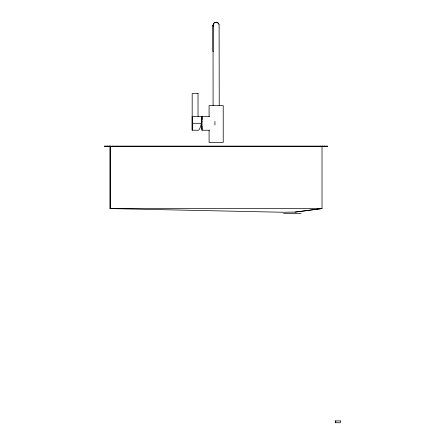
<?xml version="1.0" encoding="UTF-8"?>
<svg xmlns="http://www.w3.org/2000/svg" width="445" height="445" viewBox="0 0 445 445"><rect width="100%" height="100%" fill="white"/><g stroke="black" fill="none" stroke-linecap="round" stroke-linejoin="round"><path stroke-width="0.67" d="M202.024 128.171L202.024 126.202M202.024 126.73L202.03 121.479M214.935 125.056L214.935 121.479M202.024 127.415L202.019 130.229L209.489 130.229M201.396 117.352L201.401 116.401L198.108 116.401M202.024 128.349L202.013 128.967M202.013 117.352L202.019 116.401L209.489 116.401M201.401 117.686L201.407 118.237M202.013 117.686L202.019 118.237M192.179 130.229L192.179 116.401L192.179 130.229L198.331 130.229A7.248 1.557 -77.5 0 0 201.413 123.315L201.413 119.816M214.612 22.651L213.405 23.769L212.983 25.304L212.955 51.448L213.378 51.448M213.083 105.548L213.06 25.304L213.973 23.134M201.39 123.315L201.401 128.967M214.535 22.651L215.358 22.35M110.026 146.605L110.026 208.577L284.75 212.298A8.778 0.367 0 0 1 294.635 212.126L301.132 211.319M300.881 211.347L321.796 208.577M295.002 212.132L322.013 208.577L322.013 146.605M215.28 22.35L216.153 22.25M201.413 123.315L192.196 123.265M110.026 208.577L322.013 208.577M283.565 213.455L301.132 213.455M216.075 22.25L216.949 22.361M216.871 22.361L218.323 23.168L219.029 24.547M217.611 22.673L218.729 23.808M213.383 26.845L212.983 25.304M219.107 24.547L219.229 105.548M213.06 25.304L213.161 26.099M202.019 116.401L202.024 121.763M202.019 130.229L202.013 129.328M201.401 116.401L201.407 119.154M202.024 118.392L202.024 119.816M201.413 118.392L201.413 120.361M335.73 420.903L335.73 422.75M327.164 146.121L327.164 146.605M324.694 146.121L324.694 146.605M324.477 146.121L324.483 146.605M322.38 146.121L322.38 146.605M322.158 146.121L322.158 146.605M320.066 146.121L320.066 146.605M209.089 116.612L209.089 105.548L223.223 105.548L223.223 142.433L209.089 142.433L209.089 130.224M112.201 146.121L112.201 146.605M110.516 146.121L110.516 208.099M110.243 146.605L110.243 208.577M109.882 146.121L109.882 146.605M109.654 146.121L109.654 146.605M107.557 146.121L107.557 146.605M107.34 146.121L107.345 146.605M104.87 146.121L104.87 146.605M198.025 93.5L192.179 93.5L192.179 116.54L198.025 116.54L198.019 93.5M327.375 146.121L104.664 146.121L104.664 146.605L327.375 146.605L327.375 146.121M340.336 420.903L335.385 420.903L335.385 422.75L340.336 422.75L340.336 420.903"/></g></svg>
